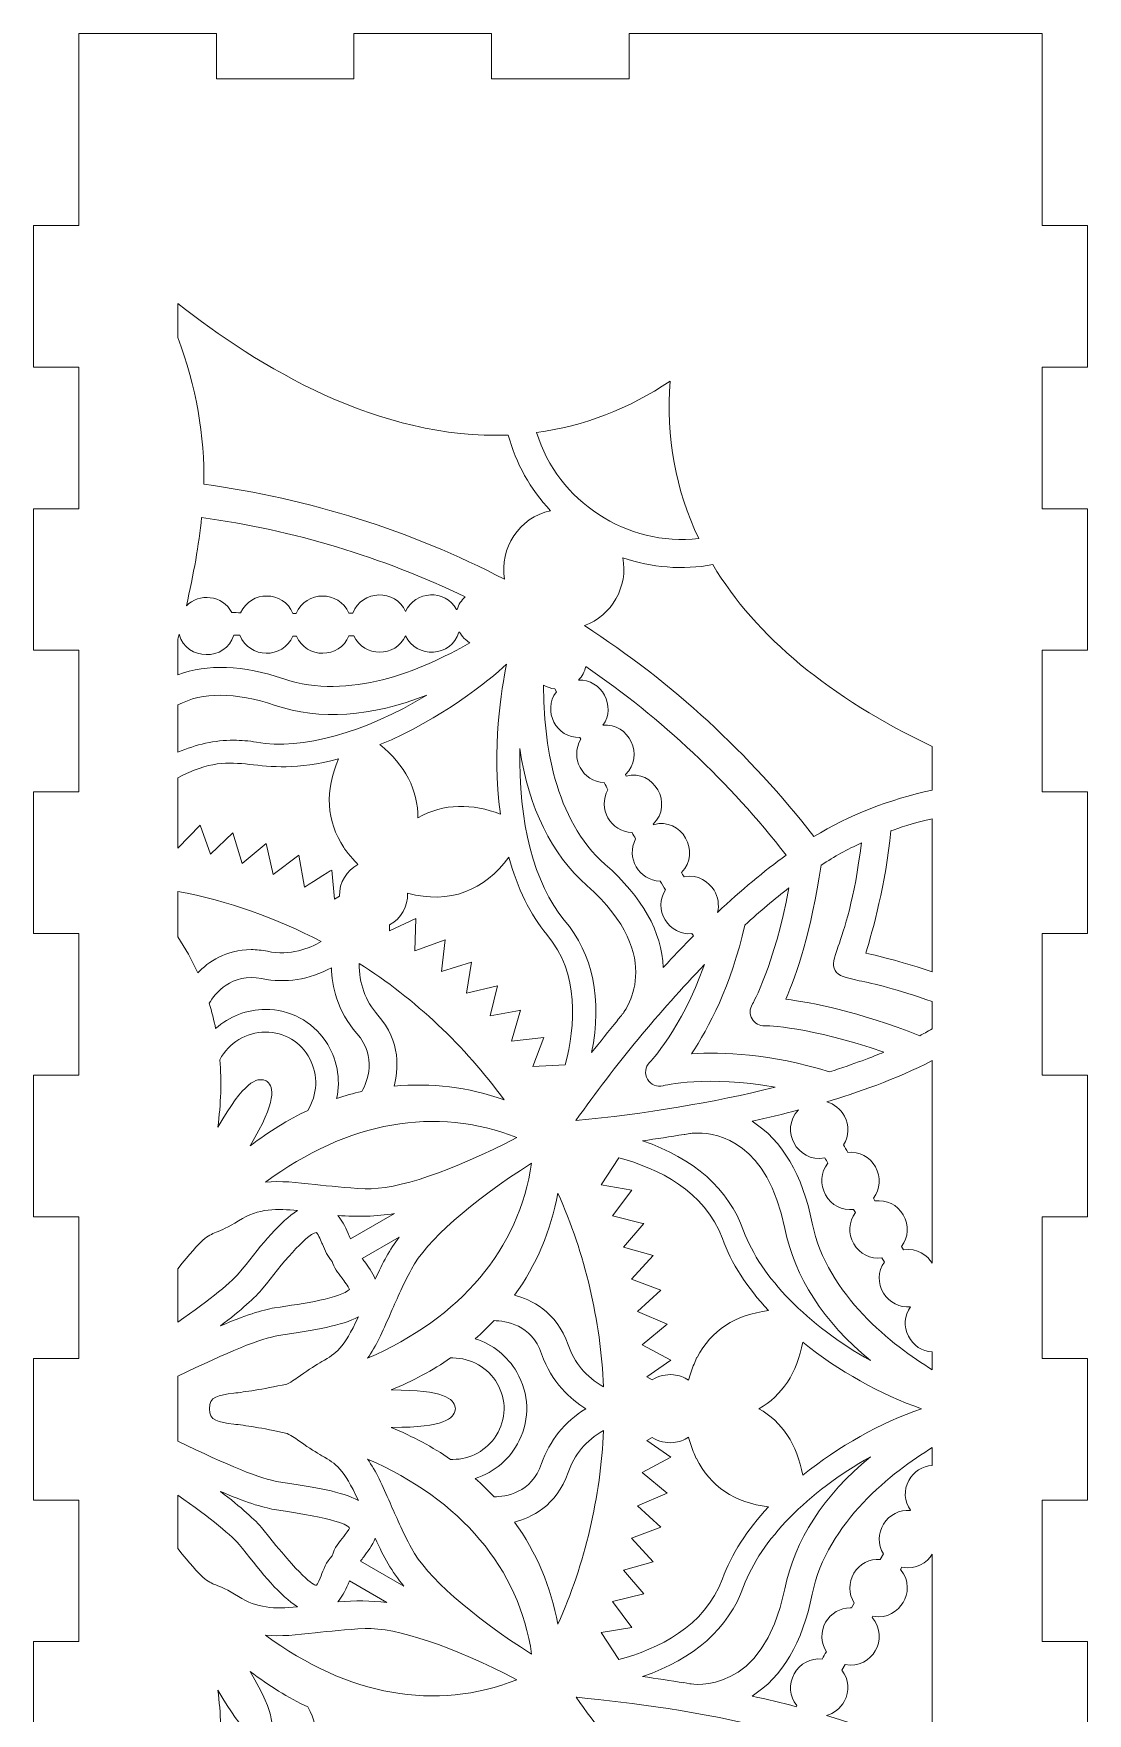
# Model space of a CAD drawing. Header units: inches. Extents: x 24 to 896, y 61 to 602.
# Drawn here: x 697.8 to 895.8, y 286.2 to 601.6 of the extents above; entities that cross this region are included whole.
import ezdxf

# ---------------------------------------------------------------- set-up
doc = ezdxf.new("R2010")
doc.units = ezdxf.units.IN
doc.header["$MEASUREMENT"] = 0
doc.layers.add('_U+0421_U+043B_U+043E_U+0439 1', color=7, linetype='Continuous')

# ---------------------------------------------------------------- blocks, each defined once
blk = doc.blocks.new('block 2')
at = {"layer": '_U+0421_U+043B_U+043E_U+0439 1', "lineweight": 0}
for points, knots in [([(895.83, 539.01), (895.83, 539.01), (895.83, 565.61), (895.83, 565.61), (895.83, 565.61), (887.33, 565.61), (887.33, 565.61), (887.33, 579.2), (887.33, 587.92), (887.33, 601.64), (887.33, 601.64), (809.75, 601.64), (809.75, 601.64), (809.75, 601.64), (809.75, 593.13), (809.75, 593.13), (809.75, 593.13), (783.89, 593.13), (783.89, 593.13), (783.89, 593.13), (783.89, 601.64), (783.89, 601.64), (783.89, 601.64), (758.03, 601.64), (758.03, 601.64), (758.03, 601.64), (758.03, 593.13), (758.03, 593.13), (758.03, 593.13), (732.17, 593.13), (732.17, 593.13), (732.17, 593.13), (732.17, 601.64), (732.17, 601.64), (732.17, 601.64), (706.31, 601.64), (706.31, 601.64), (706.31, 587.59), (706.31, 579.42), (706.31, 565.61), (706.31, 565.61), (697.83, 565.61), (697.83, 565.61), (697.83, 565.61), (697.83, 539.01), (697.83, 539.01), (697.83, 539.01), (706.31, 539.01), (706.31, 539.01), (706.31, 539.01), (706.31, 512.41), (706.31, 512.41), (706.31, 512.41), (697.83, 512.41), (697.83, 512.41), (697.83, 512.41), (697.83, 485.82), (697.83, 485.82), (697.83, 485.82), (706.31, 485.82), (706.31, 485.82), (706.31, 485.82), (706.31, 459.22), (706.31, 459.22), (706.31, 459.22), (697.83, 459.22), (697.83, 459.22), (697.83, 459.22), (697.83, 432.62), (697.83, 432.62), (697.83, 432.62), (706.31, 432.62), (706.31, 432.62), (706.31, 432.62), (706.31, 406.03), (706.31, 406.03), (706.31, 406.03), (697.83, 406.03), (697.83, 406.03), (697.83, 406.03), (697.83, 379.43), (697.83, 379.43), (697.83, 379.43), (706.32, 379.43), (706.32, 379.43), (706.32, 379.43), (706.32, 352.84), (706.32, 352.84), (706.32, 352.84), (697.83, 352.84), (697.83, 352.84), (697.83, 352.84), (697.83, 326.24), (697.83, 326.24), (697.83, 326.24), (706.32, 326.24), (706.32, 326.24), (706.32, 326.24), (706.32, 299.64), (706.32, 299.64), (706.32, 299.64), (697.83, 299.64), (697.83, 299.64), (697.83, 299.64), (697.83, 273.05), (697.83, 273.05), (697.83, 273.05), (706.32, 273.05), (706.32, 273.05), (706.32, 273.05), (706.32, 246.45), (706.32, 246.45), (706.32, 246.45), (697.83, 246.45), (697.83, 246.45), (697.83, 246.45), (697.83, 219.85), (697.83, 219.85), (697.83, 219.85), (706.32, 219.85), (706.32, 219.85), (706.32, 219.85), (706.32, 193.26), (706.32, 193.26), (706.32, 193.26), (697.83, 193.26), (697.83, 193.26), (697.83, 193.26), (697.83, 166.66), (697.83, 166.66), (697.83, 166.66), (706.32, 166.66), (706.32, 166.66), (706.32, 166.66), (706.32, 140.06), (706.32, 140.06), (706.32, 140.06), (697.83, 140.06), (697.83, 140.06), (697.83, 140.06), (697.83, 113.47), (697.83, 113.47), (697.83, 113.47), (706.32, 113.47), (706.32, 113.47), (706.32, 113.47), (706.32, 86.87), (706.32, 86.87), (706.32, 86.87), (706.31, 86.87), (706.31, 86.87), (706.31, 86.87), (706.31, 78.35), (706.31, 78.35), (706.31, 78.35), (732.17, 78.35), (732.17, 78.35), (732.17, 78.35), (732.17, 86.87), (732.17, 86.87), (732.17, 86.87), (758.03, 86.87), (758.03, 86.87), (758.03, 86.87), (758.03, 78.35), (758.03, 78.35), (758.03, 78.35), (783.89, 78.35), (783.89, 78.35), (783.89, 78.35), (783.89, 86.87), (783.89, 86.87), (783.89, 86.87), (809.75, 86.87), (809.75, 86.87), (809.75, 86.87), (809.75, 78.35), (809.75, 78.35), (809.75, 78.35), (835.61, 78.35), (835.61, 78.35), (835.61, 78.35), (835.61, 86.87), (835.61, 86.87), (835.61, 86.87), (861.47, 86.87), (861.47, 86.87), (861.47, 86.87), (861.47, 78.35), (861.47, 78.35), (861.47, 78.35), (887.33, 78.35), (887.33, 78.35), (887.33, 88.14), (887.33, 60.74), (887.33, 113.47), (887.33, 113.47), (895.83, 113.47), (895.83, 113.47), (895.83, 113.47), (895.83, 140.07), (895.83, 140.07), (895.83, 140.07), (887.33, 140.07), (887.33, 140.07), (887.33, 140.07), (887.33, 166.66), (887.33, 166.66), (887.33, 166.66), (895.83, 166.66), (895.83, 166.66), (895.83, 166.66), (895.83, 193.26), (895.83, 193.26), (895.83, 193.26), (887.33, 193.26), (887.33, 193.26), (887.33, 193.26), (887.33, 219.85), (887.33, 219.85), (887.33, 219.85), (895.83, 219.85), (895.83, 219.85), (895.83, 219.85), (895.83, 246.45), (895.83, 246.45), (895.83, 246.45), (887.33, 246.45), (887.33, 246.45), (887.33, 246.45), (887.33, 273.05), (887.33, 273.05), (887.33, 273.05), (895.83, 273.05), (895.83, 273.05), (895.83, 273.05), (895.83, 299.64), (895.83, 299.64), (895.83, 299.64), (887.33, 299.64), (887.33, 299.64), (887.33, 299.64), (887.33, 326.24), (887.33, 326.24), (887.33, 326.24), (895.83, 326.24), (895.83, 326.24), (895.83, 326.24), (895.83, 352.84), (895.83, 352.84), (895.83, 352.84), (887.33, 352.84), (887.33, 352.84), (887.33, 352.84), (887.33, 379.43), (887.33, 379.43), (887.33, 379.43), (895.83, 379.43), (895.83, 379.43), (895.83, 379.43), (895.83, 406.03), (895.83, 406.03), (895.83, 406.03), (887.33, 406.03), (887.33, 406.03), (887.33, 406.03), (887.33, 432.63), (887.33, 432.63), (887.33, 432.63), (895.83, 432.63), (895.83, 432.63), (895.83, 432.63), (895.83, 459.22), (895.83, 459.22), (895.83, 459.22), (887.33, 459.22), (887.33, 459.22), (887.33, 459.22), (887.33, 485.82), (887.33, 485.82), (887.33, 485.82), (895.83, 485.82), (895.83, 485.82), (895.83, 485.82), (895.83, 512.41), (895.83, 512.41), (895.83, 512.41), (887.33, 512.41), (887.33, 512.41), (887.33, 512.41), (887.33, 539.01), (887.33, 539.01), (887.33, 539.01), (895.83, 539.01), (895.83, 539.01), (895.83, 539.01), (895.83, 539.01), (895.83, 539.01)], [0, 0, 0, 0, 1, 1, 1, 2, 2, 2, 3, 3, 3, 4, 4, 4, 5, 5, 5, 6, 6, 6, 7, 7, 7, 8, 8, 8, 9, 9, 9, 10, 10, 10, 11, 11, 11, 12, 12, 12, 13, 13, 13, 14, 14, 14, 15, 15, 15, 16, 16, 16, 17, 17, 17, 18, 18, 18, 19, 19, 19, 20, 20, 20, 21, 21, 21, 22, 22, 22, 23, 23, 23, 24, 24, 24, 25, 25, 25, 26, 26, 26, 27, 27, 27, 28, 28, 28, 29, 29, 29, 30, 30, 30, 31, 31, 31, 32, 32, 32, 33, 33, 33, 34, 34, 34, 35, 35, 35, 36, 36, 36, 37, 37, 37, 38, 38, 38, 39, 39, 39, 40, 40, 40, 41, 41, 41, 42, 42, 42, 43, 43, 43, 44, 44, 44, 45, 45, 45, 46, 46, 46, 47, 47, 47, 48, 48, 48, 49, 49, 49, 50, 50, 50, 51, 51, 51, 52, 52, 52, 53, 53, 53, 54, 54, 54, 55, 55, 55, 56, 56, 56, 57, 57, 57, 58, 58, 58, 59, 59, 59, 60, 60, 60, 61, 61, 61, 62, 62, 62, 63, 63, 63, 64, 64, 64, 65, 65, 65, 66, 66, 66, 67, 67, 67, 68, 68, 68, 69, 69, 69, 70, 70, 70, 71, 71, 71, 72, 72, 72, 73, 73, 73, 74, 74, 74, 75, 75, 75, 76, 76, 76, 77, 77, 77, 78, 78, 78, 79, 79, 79, 80, 80, 80, 81, 81, 81, 82, 82, 82, 83, 83, 83, 84, 84, 84, 85, 85, 85, 86, 86, 86, 87, 87, 87, 88, 88, 88, 89, 89, 89, 90, 90, 90, 91, 91, 91, 92, 92, 92, 93, 93, 93, 94, 94, 94, 95, 95, 95, 96, 96, 96, 97, 97, 97, 98, 98, 98, 99, 99, 99, 99]), ([(724.94, 550.95), (739.97, 539.07), (762.88, 525.23), (787.01, 526.24), (788.44, 520.96), (791.17, 516.05), (794.93, 512.04), (789.07, 510.71), (785.32, 505), (786.31, 499.16), (768.61, 508.32), (749.6, 514.32), (729.8, 517.01), (730.02, 526.04), (728.39, 535.31), (724.94, 544.57), (724.94, 544.57), (724.94, 550.95), (724.94, 550.95)], [0, 0, 0, 0, 1, 1, 1, 2, 2, 2, 3, 3, 3, 4, 4, 4, 5, 5, 5, 6, 6, 6, 6]), ([(817.41, 536.38), (816.64, 525.86), (818.45, 515.91), (822.8, 506.82), (809.35, 505.24), (796.3, 513.76), (792.33, 526.71), (801.23, 527.9), (809.67, 531.15), (817.41, 536.38)], [0, 0, 0, 0, 1, 1, 1, 2, 2, 2, 3, 3, 3, 3]), ([(778.92, 495.86), (778.21, 495.21), (777.69, 494.4), (777.4, 493.48), (777.4, 493.48), (777.3, 493.47), (777.3, 493.47), (775.16, 497.36), (769.51, 497.04), (767.73, 493.08), (765.84, 497.38), (759.46, 497.21), (757.82, 492.81), (757.82, 492.81), (757.06, 492.79), (757.06, 492.79), (755.21, 497.11), (748.98, 497.08), (747.18, 492.74), (746.97, 492.74), (746.77, 492.75), (746.56, 492.75), (744.77, 497.05), (738.62, 497.11), (736.72, 492.87), (736.31, 492.88), (735.41, 492.9), (735.08, 492.91), (733.32, 496.23), (728.91, 496.6), (726.53, 494.17), (727.91, 500.07), (728.88, 505.64), (729.39, 510.75), (746.64, 508.37), (763.3, 503.36), (778.92, 495.86)], [0, 0, 0, 0, 1, 1, 1, 2, 2, 2, 3, 3, 3, 4, 4, 4, 5, 5, 5, 6, 6, 6, 7, 7, 7, 8, 8, 8, 9, 9, 9, 10, 10, 10, 11, 11, 11, 12, 12, 12, 12]), ([(866.69, 459.57), (858.53, 457.8), (851.04, 454.86), (844.44, 450.82), (832.36, 466.43), (817.86, 479.76), (801.33, 490.45), (806.46, 492.32), (809.59, 497.78), (808.53, 503.2), (813.94, 501.32), (819.78, 500.88), (825.45, 501.9), (833.54, 488.38), (847.42, 476.89), (866.69, 467.73), (866.69, 467.73), (866.69, 459.57), (866.69, 459.57)], [0, 0, 0, 0, 1, 1, 1, 2, 2, 2, 3, 3, 3, 4, 4, 4, 5, 5, 5, 6, 6, 6, 6]), ([(724.94, 487.92), (725.02, 488.22), (725.1, 488.52), (725.18, 488.83), (726.55, 483.76), (733.94, 483.74), (735.45, 488.65), (735.45, 488.65), (736.61, 488.63), (736.61, 488.63), (738.31, 484.22), (744.73, 484.12), (746.55, 488.5), (746.55, 488.5), (747.2, 488.5), (747.2, 488.5), (749.04, 484.15), (755.3, 484.2), (757.09, 488.55), (757.09, 488.55), (757.98, 488.56), (757.98, 488.56), (759.88, 484.41), (765.84, 484.45), (767.72, 488.56), (769.65, 484.16), (776.39, 484.53), (777.75, 489.24), (777.75, 489.24), (777.84, 489.25), (777.84, 489.25), (778.31, 488.41), (778.99, 487.73), (779.81, 487.24), (770.54, 481.86), (757.01, 476.37), (744.86, 480.45), (737.16, 483.04), (730.47, 483.3), (724.94, 481.24), (724.94, 481.24), (724.94, 487.92), (724.94, 487.92), (724.94, 487.92), (724.94, 487.92), (724.94, 487.92)], [0, 0, 0, 0, 1, 1, 1, 2, 2, 2, 3, 3, 3, 4, 4, 4, 5, 5, 5, 6, 6, 6, 7, 7, 7, 8, 8, 8, 9, 9, 9, 10, 10, 10, 11, 11, 11, 12, 12, 12, 13, 13, 13, 14, 14, 14, 15, 15, 15, 15]), ([(785.54, 455.04), (780.36, 457.03), (774.88, 457.19), (770.04, 454.33), (770.09, 459.54), (767.63, 464.29), (762.91, 468.1), (774.54, 472.92), (783.23, 480.06), (786.7, 483.19), (785.73, 478.62), (783.89, 467.52), (785.54, 455.04)], [0, 0, 0, 0, 1, 1, 1, 2, 2, 2, 3, 3, 3, 4, 4, 4, 4]), ([(826.34, 436.6), (826.68, 437.96), (826.45, 439.48), (825.68, 440.75), (824.76, 442.27), (822.74, 443.84), (820.05, 443.25), (819.96, 443.4), (819.58, 444.04), (819.55, 444.09), (823.42, 447.84), (819.5, 454.59), (814.32, 453.07), (814.32, 453.07), (814.26, 453.18), (814.26, 453.18), (818.13, 456.88), (814.34, 463.58), (809.18, 462.21), (809.18, 462.21), (809.02, 462.5), (809.02, 462.5), (812.74, 465.95), (809.61, 472.3), (804.8, 471.73), (807.39, 475.26), (804.49, 480.45), (800.21, 480.21), (800.91, 480.94), (801.38, 481.82), (801.58, 482.78), (815.88, 473), (828.54, 461.08), (839.23, 447.34), (835.11, 444.38), (830.78, 440.77), (826.34, 436.6)], [0, 0, 0, 0, 1, 1, 1, 2, 2, 2, 3, 3, 3, 4, 4, 4, 5, 5, 5, 6, 6, 6, 7, 7, 7, 8, 8, 8, 9, 9, 9, 10, 10, 10, 11, 11, 11, 12, 12, 12, 12]), ([(724.94, 475.55), (729.58, 478.01), (735.72, 477.99), (743.19, 475.48), (751.62, 472.65), (761.22, 473.3), (771.74, 477.41), (759.93, 470.27), (748.31, 467.05), (739.69, 468.56), (738.27, 468.81), (736.83, 468.93), (735.4, 468.93), (731.9, 468.93), (728.38, 468.17), (724.94, 466.67), (724.94, 466.67), (724.94, 475.55), (724.94, 475.55)], [0, 0, 0, 0, 1, 1, 1, 2, 2, 2, 3, 3, 3, 4, 4, 4, 5, 5, 5, 6, 6, 6, 6]), ([(800.46, 469.44), (800.46, 469.44), (800.64, 469.1), (800.64, 469.1), (798.54, 465.63), (800.96, 461.14), (805.01, 460.98), (805.26, 460.52), (805.5, 460.07), (805.75, 459.63), (803.74, 456.13), (806.24, 451.7), (810.27, 451.59), (810.5, 451.19), (810.72, 450.79), (810.95, 450.4), (809.05, 446.89), (811.57, 442.56), (815.56, 442.48), (815.9, 441.91), (816.22, 441.36), (816.54, 440.83), (815.44, 439.11), (815.41, 436.95), (816.48, 435.18), (817.56, 433.41), (819.48, 432.43), (821.52, 432.61), (821.52, 432.61), (821.79, 432.17), (821.79, 432.17), (819.95, 430.32), (818.06, 428.33), (816.15, 426.25), (815.86, 432.95), (812.2, 439.46), (805.25, 445.59), (795.65, 454.07), (793.64, 468.52), (793.66, 479.24), (794.31, 478.88), (795.03, 478.65), (795.78, 478.58), (795.78, 478.58), (796.05, 478.02), (796.05, 478.02), (793.35, 474.44), (796.08, 469.29), (800.46, 469.44)], [0, 0, 0, 0, 1, 1, 1, 2, 2, 2, 3, 3, 3, 4, 4, 4, 5, 5, 5, 6, 6, 6, 7, 7, 7, 8, 8, 8, 9, 9, 9, 10, 10, 10, 11, 11, 11, 12, 12, 12, 13, 13, 13, 14, 14, 14, 15, 15, 15, 16, 16, 16, 16]), ([(724.94, 461.87), (736.57, 468.13), (739.14, 461.15), (755.13, 465.44), (752.5, 459.45), (752.84, 453.7), (756.12, 448.79), (756.12, 448.79), (756.12, 448.78), (756.12, 448.78), (756.32, 448.3), (758.34, 446.02), (758.78, 445.58), (756.66, 444.47), (755.22, 442.25), (755.33, 439.66), (755.33, 439.66), (754.34, 439.1), (754.34, 439.1), (754.34, 439.1), (753.87, 444.55), (753.87, 444.55), (753.6, 444.38), (749.01, 441.52), (748.72, 441.35), (748.72, 441.35), (747.66, 447.36), (747.66, 447.36), (747.66, 447.36), (742.84, 443.74), (742.84, 443.74), (742.84, 443.74), (741.56, 449.52), (741.56, 449.52), (741.56, 449.52), (737, 445.76), (737, 445.76), (737, 445.76), (735.24, 451.53), (735.24, 451.53), (735.24, 451.53), (731.06, 447.51), (731.06, 447.51), (731.06, 447.51), (729.14, 452.99), (729.14, 452.99), (729.14, 452.99), (724.96, 448.63), (724.96, 448.63), (724.96, 448.63), (724.94, 448.68), (724.94, 448.68), (724.94, 448.68), (724.94, 461.87), (724.94, 461.87)], [0, 0, 0, 0, 1, 1, 1, 2, 2, 2, 3, 3, 3, 4, 4, 4, 5, 5, 5, 6, 6, 6, 7, 7, 7, 8, 8, 8, 9, 9, 9, 10, 10, 10, 11, 11, 11, 12, 12, 12, 13, 13, 13, 14, 14, 14, 15, 15, 15, 16, 16, 16, 17, 17, 17, 18, 18, 18, 18]), ([(801.78, 441.65), (817.19, 428.04), (808.65, 417.69), (808.28, 417.26), (808.28, 417.26), (807.55, 416.41), (807.55, 416.41), (807.55, 416.41), (807.58, 416.37), (807.58, 416.37), (805.8, 414.21), (804.23, 412.25), (802.68, 410.26), (804.67, 420.33), (802.94, 428.71), (797.54, 435.16), (791.91, 441.87), (788.89, 453.55), (789.18, 467.36), (790.88, 456.18), (795.11, 447.53), (801.78, 441.65)], [0, 0, 0, 0, 1, 1, 1, 2, 2, 2, 3, 3, 3, 4, 4, 4, 5, 5, 5, 6, 6, 6, 7, 7, 7, 7]), ([(866.69, 425.41), (861.49, 427.19), (857.04, 428.31), (854.18, 428.95), (855.53, 433.26), (857.9, 441.85), (858.89, 451.89), (860.4, 452.46), (862.83, 453.3), (866.69, 454.19), (866.69, 454.19), (866.69, 425.41), (866.69, 425.41)], [0, 0, 0, 0, 1, 1, 1, 2, 2, 2, 3, 3, 3, 4, 4, 4, 4]), ([(866.69, 414.72), (865.68, 414.14), (865.05, 413.8), (864.32, 413.44), (852.57, 418.03), (844.18, 419.69), (839.16, 420.28), (841.16, 424.92), (843.91, 433.02), (845.82, 445.48), (848.34, 447.12), (850.68, 448.4), (853.36, 449.63), (852.07, 439.01), (850.09, 433.31), (849.02, 430.23), (848.22, 427.93), (847.82, 426.78), (848.42, 425.71), (849.04, 424.62), (850.34, 424.34), (852.94, 423.77), (855.58, 423.2), (859.99, 422.25), (866.69, 419.83), (866.69, 419.83), (866.69, 414.72), (866.69, 414.72), (866.69, 414.72), (866.69, 414.72), (866.69, 414.72)], [0, 0, 0, 0, 1, 1, 1, 2, 2, 2, 3, 3, 3, 4, 4, 4, 5, 5, 5, 6, 6, 6, 7, 7, 7, 8, 8, 8, 9, 9, 9, 10, 10, 10, 10]), ([(794.28, 432.43), (800.45, 425.07), (799.65, 415.29), (797.7, 407.99), (797.7, 407.99), (791.62, 407.64), (791.62, 407.64), (791.62, 407.64), (793.67, 413.12), (793.67, 413.12), (793.67, 413.12), (787.64, 412.44), (787.64, 412.44), (787.64, 412.44), (789.33, 418.24), (789.33, 418.24), (789.33, 418.24), (789.13, 418.2), (789.13, 418.2), (789.13, 418.2), (783.62, 417.16), (783.62, 417.16), (783.62, 417.16), (785.01, 422.79), (785.01, 422.79), (785.01, 422.79), (779.14, 421.43), (779.14, 421.43), (779.14, 421.43), (780.11, 427.26), (780.11, 427.26), (780.11, 427.26), (774.47, 425.48), (774.47, 425.48), (774.47, 425.48), (775.19, 431.47), (775.19, 431.47), (775.19, 431.47), (769.45, 429.37), (769.45, 429.37), (769.45, 429.37), (769.65, 435.44), (769.65, 435.44), (769.65, 435.44), (764.7, 433.12), (764.7, 433.12), (764.7, 433.12), (764.69, 434.25), (764.69, 434.25), (766.95, 435.44), (768.2, 437.77), (768.09, 440.2), (776.06, 438.07), (782.52, 440.7), (787.12, 446.98), (788.72, 441.09), (791.13, 436.2), (794.28, 432.43)], [0, 0, 0, 0, 1, 1, 1, 2, 2, 2, 3, 3, 3, 4, 4, 4, 5, 5, 5, 6, 6, 6, 7, 7, 7, 8, 8, 8, 9, 9, 9, 10, 10, 10, 11, 11, 11, 12, 12, 12, 13, 13, 13, 14, 14, 14, 15, 15, 15, 16, 16, 16, 17, 17, 17, 18, 18, 18, 19, 19, 19, 19]), ([(724.94, 440.55), (734.36, 438.72), (743.42, 435.55), (751.88, 431.12), (749.61, 429.78), (746.07, 428.43), (741.76, 429.29), (740.73, 429.5), (739.7, 429.61), (738.71, 429.61), (733.97, 429.61), (730.65, 427.27), (728.66, 425.25), (727.59, 427.63), (726.33, 429.89), (724.94, 431.98), (724.94, 431.98), (724.94, 440.55), (724.94, 440.55), (724.94, 440.55), (724.94, 440.55), (724.94, 440.55)], [0, 0, 0, 0, 1, 1, 1, 2, 2, 2, 3, 3, 3, 4, 4, 4, 5, 5, 5, 6, 6, 6, 7, 7, 7, 7]), ([(832.82, 416.61), (833.32, 415.76), (834.22, 415.27), (835.17, 415.3), (835.17, 415.3), (835.18, 415.3), (835.18, 415.3), (835.51, 415.3), (843.49, 415.24), (857.6, 410.33), (855.66, 409.54), (852.01, 408.12), (847.4, 406.66), (836.21, 410.1), (827.15, 410.41), (821.45, 410.05), (824.62, 414.81), (828.87, 422.81), (831.49, 434.22), (834.34, 436.83), (837.04, 439.11), (839.76, 441.19), (836.93, 426.38), (833.01, 419.57), (832.85, 419.29), (832.35, 418.47), (832.34, 417.44), (832.82, 416.61)], [0, 0, 0, 0, 1, 1, 1, 2, 2, 2, 3, 3, 3, 4, 4, 4, 5, 5, 5, 6, 6, 6, 7, 7, 7, 8, 8, 8, 9, 9, 9, 9]), ([(759.5, 402.98), (757.92, 402.61), (756.33, 402.16), (754.77, 401.64), (755.58, 405.32), (754.83, 409.23), (752.71, 412.37), (750.13, 416.18), (746, 418.37), (741.38, 418.37), (737.9, 418.37), (734.59, 417.09), (732.04, 414.76), (731.72, 416.36), (731.32, 417.96), (730.84, 419.52), (731.92, 421.34), (734.97, 425.29), (740.72, 424.15), (745.14, 423.26), (749.66, 423.96), (753.79, 426.18), (753.89, 422.86), (754.82, 418.1), (758.56, 413.85), (762.45, 409.43), (760.54, 404.81), (759.5, 402.98)], [0, 0, 0, 0, 1, 1, 1, 2, 2, 2, 3, 3, 3, 4, 4, 4, 5, 5, 5, 6, 6, 6, 7, 7, 7, 8, 8, 8, 9, 9, 9, 9]), ([(786.22, 401.39), (779.48, 403.78), (772.53, 404.64), (765.55, 403.95), (766.35, 406.85), (766.94, 412.29), (762.5, 417.32), (760.15, 419.99), (758.98, 423.25), (759.02, 427), (769.51, 420.34), (778.9, 411.5), (786.22, 401.39)], [0, 0, 0, 0, 1, 1, 1, 2, 2, 2, 3, 3, 3, 4, 4, 4, 4]), ([(799.73, 397.51), (807.15, 407.99), (815.48, 418.09), (823.87, 426.78), (819.5, 414.53), (813.64, 408.49), (813.58, 408.43), (812.73, 407.58), (812.57, 406.31), (813.17, 405.27), (813.78, 404.24), (814.96, 403.74), (816.11, 404.04), (816.19, 404.06), (824.44, 406.09), (837.17, 403.77), (825.73, 400.92), (812.47, 398.7), (799.73, 397.51)], [0, 0, 0, 0, 1, 1, 1, 2, 2, 2, 3, 3, 3, 4, 4, 4, 5, 5, 5, 6, 6, 6, 6]), ([(741.72, 404.83), (741.72, 404.83), (741.52, 404.99), (741.52, 404.99), (741.52, 404.99), (741.33, 405.05), (741.33, 405.05), (739.74, 405.58), (737.45, 404.94), (732.45, 396.26), (733.03, 400.64), (733.16, 404.89), (732.84, 408.93), (734.48, 412.09), (737.83, 414.12), (741.38, 414.12), (744.94, 414.12), (748.06, 412.25), (749.72, 409.1), (751.34, 406.03), (751.19, 402.32), (749.33, 399.41), (745.67, 397.67), (742.05, 395.43), (738.55, 392.74), (743.56, 401.41), (742.97, 403.72), (741.72, 404.83)], [0, 0, 0, 0, 1, 1, 1, 2, 2, 2, 3, 3, 3, 4, 4, 4, 5, 5, 5, 6, 6, 6, 7, 7, 7, 8, 8, 8, 9, 9, 9, 9]), ([(866.69, 370.7), (865.8, 372.15), (863.84, 373.66), (861.27, 373.21), (861.27, 373.21), (860.9, 373.84), (860.9, 373.84), (862.22, 375.58), (862.34, 377.85), (861.22, 379.77), (860.1, 381.69), (858.08, 382.7), (855.91, 382.4), (855.91, 382.4), (855.61, 382.92), (855.61, 382.92), (856.93, 384.63), (857.09, 386.87), (856.01, 388.79), (854.94, 390.71), (852.94, 391.75), (850.8, 391.52), (850.53, 392.01), (850.27, 392.49), (850.01, 392.95), (851.04, 394.59), (851.11, 396.59), (850.19, 398.32), (849.47, 399.67), (848.26, 400.63), (846.84, 401), (852.23, 402.63), (859.88, 405.25), (866.69, 408.75), (866.69, 408.75), (866.69, 370.7), (866.69, 370.7), (866.69, 370.7), (866.69, 370.7), (866.69, 370.7)], [0, 0, 0, 0, 1, 1, 1, 2, 2, 2, 3, 3, 3, 4, 4, 4, 5, 5, 5, 6, 6, 6, 7, 7, 7, 8, 8, 8, 9, 9, 9, 10, 10, 10, 11, 11, 11, 12, 12, 12, 13, 13, 13, 13]), ([(788.64, 394.31), (776.47, 387.96), (766.07, 384.46), (760.1, 384.7), (756.43, 384.86), (753.42, 385.19), (750.75, 385.49), (747.14, 385.89), (744.25, 386.21), (741.42, 385.92), (756.78, 397.34), (773.53, 400.32), (788.64, 394.31)], [0, 0, 0, 0, 1, 1, 1, 2, 2, 2, 3, 3, 3, 4, 4, 4, 4]), ([(866.69, 350.7), (859.35, 355.19), (846.88, 364.65), (844.12, 378.26), (842.29, 387.34), (838.49, 393.77), (832.83, 397.36), (835.81, 398.02), (838.73, 398.74), (841.53, 399.49), (839.67, 397.61), (839.76, 395.03), (840.71, 393.25), (841.68, 391.44), (843.84, 389.9), (846.51, 390.51), (846.69, 390.17), (846.88, 389.83), (847.07, 389.48), (845.71, 387.76), (845.54, 385.5), (846.63, 383.55), (847.72, 381.6), (849.73, 380.57), (851.91, 380.82), (851.91, 380.82), (852.25, 380.24), (852.25, 380.24), (850.95, 378.5), (850.83, 376.25), (851.94, 374.35), (853.04, 372.45), (855.07, 371.44), (857.22, 371.72), (857.22, 371.72), (857.68, 370.93), (857.68, 370.93), (856.45, 369.18), (856.38, 366.95), (857.52, 365.08), (858.62, 363.29), (860.54, 362.33), (862.59, 362.52), (861.43, 360.91), (861.28, 358.82), (862.2, 357), (863.09, 355.23), (864.76, 354.13), (866.69, 354.05), (866.69, 354.05), (866.69, 350.7), (866.69, 350.7), (866.69, 350.7), (866.69, 350.7), (866.69, 350.7)], [0, 0, 0, 0, 1, 1, 1, 2, 2, 2, 3, 3, 3, 4, 4, 4, 5, 5, 5, 6, 6, 6, 7, 7, 7, 8, 8, 8, 9, 9, 9, 10, 10, 10, 11, 11, 11, 12, 12, 12, 13, 13, 13, 14, 14, 14, 15, 15, 15, 16, 16, 16, 17, 17, 17, 18, 18, 18, 18]), ([(831.24, 376.79), (828.35, 384.7), (821.96, 390.39), (812.24, 393.7), (814.88, 394.06), (817.44, 394.45), (820.06, 394.89), (820.06, 394.89), (820.16, 394.9), (820.16, 394.9), (820.16, 394.9), (821.1, 395.04), (821.1, 395.04), (821.17, 395.05), (821.74, 395.16), (822.67, 395.16), (826.48, 395.16), (835.7, 393.41), (838.98, 377.22), (840.83, 368.05), (846.24, 359.72), (855.06, 352.42), (843.28, 359.04), (834.42, 368.08), (831.24, 376.79)], [0, 0, 0, 0, 1, 1, 1, 2, 2, 2, 3, 3, 3, 4, 4, 4, 5, 5, 5, 6, 6, 6, 7, 7, 7, 8, 8, 8, 8]), ([(760.55, 352.85), (762.21, 355.13), (763.37, 357.78), (764.82, 361.09), (765.9, 363.57), (767.13, 366.36), (768.82, 369.6), (771.54, 374.8), (779.97, 382.24), (791.4, 389.51), (789.04, 373.43), (778.1, 360.43), (760.55, 352.85)], [0, 0, 0, 0, 1, 1, 1, 2, 2, 2, 3, 3, 3, 4, 4, 4, 4]), ([(822.5, 353.01), (822.5, 353.01), (822.45, 353.04), (822.45, 353.04), (822.45, 353.04), (821.92, 351.78), (821.92, 351.78), (821.51, 350.8), (821.16, 349.79), (820.88, 348.77), (820.03, 349.31), (819.07, 349.64), (818.08, 349.75), (816.65, 349.9), (815.25, 349.56), (814.03, 348.8), (814.03, 348.8), (813.05, 349.37), (813.05, 349.37), (813.05, 349.37), (817.53, 352.5), (817.53, 352.5), (817.53, 352.5), (812.18, 355.36), (812.18, 355.36), (812.18, 355.36), (816.87, 359.29), (816.87, 359.29), (816.87, 359.29), (811.32, 361.65), (811.32, 361.65), (811.32, 361.65), (815.68, 365.65), (815.68, 365.65), (815.68, 365.65), (810.15, 367.72), (810.15, 367.72), (810.15, 367.72), (814.26, 372.13), (814.26, 372.13), (814.26, 372.13), (808.69, 373.74), (808.69, 373.74), (808.69, 373.74), (812.48, 378.14), (812.48, 378.14), (812.48, 378.14), (812.28, 378.19), (812.28, 378.19), (812.28, 378.19), (806.61, 379.58), (806.61, 379.58), (806.61, 379.58), (810.22, 384.46), (810.22, 384.46), (810.22, 384.46), (804.45, 385.43), (804.45, 385.43), (804.45, 385.43), (807.78, 390.5), (807.78, 390.5), (815.08, 388.55), (823.95, 384.35), (827.24, 375.33), (828.92, 370.73), (831.84, 366.18), (835.92, 361.81), (829.63, 361.05), (825.11, 358.08), (822.5, 353.01)], [0, 0, 0, 0, 1, 1, 1, 2, 2, 2, 3, 3, 3, 4, 4, 4, 5, 5, 5, 6, 6, 6, 7, 7, 7, 8, 8, 8, 9, 9, 9, 10, 10, 10, 11, 11, 11, 12, 12, 12, 13, 13, 13, 14, 14, 14, 15, 15, 15, 16, 16, 16, 17, 17, 17, 18, 18, 18, 19, 19, 19, 20, 20, 20, 21, 21, 21, 22, 22, 22, 23, 23, 23, 23]), ([(804.91, 347.51), (801.64, 349.35), (799.41, 351.99), (798.27, 355.37), (796.12, 361.72), (791.13, 363.93), (788.21, 364.69), (792.3, 370.4), (795.03, 376.85), (796.33, 383.87), (801.43, 372.48), (804.39, 359.92), (804.91, 347.51)], [0, 0, 0, 0, 1, 1, 1, 2, 2, 2, 3, 3, 3, 4, 4, 4, 4]), ([(724.94, 369.67), (729.61, 375.51), (730.4, 375.83), (732.15, 376.52), (733.12, 376.91), (734.32, 377.39), (736.34, 378.67), (740.15, 381.09), (743.75, 380.99), (747.39, 380.58), (744.18, 378.61), (740.86, 374.42), (737.03, 369.59), (737.03, 369.59), (737.03, 369.59), (737.03, 369.59), (737.03, 369.59), (736.79, 369.29), (736.79, 369.29), (735.21, 367.29), (731.11, 363.95), (724.94, 359.63), (724.94, 359.63), (724.94, 369.67), (724.94, 369.67), (724.94, 369.67), (724.94, 369.67), (724.94, 369.67)], [0, 0, 0, 0, 1, 1, 1, 2, 2, 2, 3, 3, 3, 4, 4, 4, 5, 5, 5, 6, 6, 6, 7, 7, 7, 8, 8, 8, 9, 9, 9, 9]), ([(756.94, 376.31), (756.34, 377.72), (755.7, 378.83), (754.97, 379.69), (758.75, 379.38), (762.17, 379.49), (765.66, 380.04), (765.66, 380.04), (757.39, 375.27), (757.39, 375.27), (757.22, 375.65), (757.03, 376.1), (756.94, 376.31)], [0, 0, 0, 0, 1, 1, 1, 2, 2, 2, 3, 3, 3, 4, 4, 4, 4]), ([(750.98, 376.5), (751.34, 376.07), (751.89, 374.77), (752.1, 374.27), (752.59, 373.12), (753.1, 371.93), (753.91, 371.06), (754.26, 369.92), (755.03, 368.89), (755.78, 367.89), (756.14, 367.41), (756.97, 366.32), (757.16, 365.8), (755.62, 364.17), (748.67, 363.14), (743.07, 362.31), (740.87, 361.99), (737.45, 360.85), (732.92, 358.94), (736.84, 361.9), (739.52, 364.29), (740.9, 366.02), (744.43, 370.47), (748.8, 375.98), (750.98, 376.5)], [0, 0, 0, 0, 1, 1, 1, 2, 2, 2, 3, 3, 3, 4, 4, 4, 5, 5, 5, 6, 6, 6, 7, 7, 7, 8, 8, 8, 8]), ([(762.02, 367.72), (761.51, 369.02), (760.63, 370.18), (759.98, 371.04), (759.98, 371.04), (759.96, 371.08), (759.96, 371.08), (759.86, 371.21), (759.71, 371.4), (759.56, 371.61), (759.56, 371.61), (766.51, 375.63), (766.51, 375.63), (764.74, 373.27), (763.45, 370.82), (762.02, 367.72)], [0, 0, 0, 0, 1, 1, 1, 2, 2, 2, 3, 3, 3, 4, 4, 4, 5, 5, 5, 5]), ([(724.94, 349.49), (734.21, 354.02), (740.74, 356.66), (743.82, 357.12), (750.84, 358.16), (755.75, 358.98), (758.86, 360.65), (756.01, 354.56), (754.73, 353.82), (752, 352.23), (750.93, 351.61), (749.63, 350.84), (748, 349.65), (747.23, 349.08), (746.44, 348.51), (745.43, 348.02), (740.66, 346.96), (737.53, 346.56), (735.46, 346.29), (732.49, 345.91), (730.86, 345.7), (730.86, 343.39), (730.86, 341.08), (732.49, 340.88), (735.45, 340.5), (737.53, 340.23), (740.66, 339.83), (745.46, 338.75), (746.44, 338.28), (747.23, 337.7), (747.98, 337.15), (749.64, 335.93), (750.95, 335.17), (752, 334.56), (754.74, 332.97), (756.01, 332.23), (758.86, 326.14), (755.75, 327.81), (750.84, 328.63), (743.82, 329.67), (740.74, 330.12), (734.21, 332.76), (724.94, 337.29), (724.94, 337.29), (724.94, 349.49), (724.94, 349.49), (724.94, 349.49), (724.94, 349.49), (724.94, 349.49)], [0, 0, 0, 0, 1, 1, 1, 2, 2, 2, 3, 3, 3, 4, 4, 4, 5, 5, 5, 6, 6, 6, 7, 7, 7, 8, 8, 8, 9, 9, 9, 10, 10, 10, 11, 11, 11, 12, 12, 12, 13, 13, 13, 14, 14, 14, 15, 15, 15, 16, 16, 16, 16]), ([(789.09, 337.42), (791.1, 341.56), (790.94, 346.23), (788.62, 350.24), (786.88, 353.25), (784.12, 355.47), (780.82, 356.52), (782.05, 357.59), (783.23, 358.74), (784.34, 359.93), (786.46, 359.9), (791.43, 359.23), (793.29, 353.69), (795.1, 348.32), (798.76, 345.14), (801.58, 343.39), (797.6, 340.92), (794.73, 337.37), (793.29, 333.09), (791.41, 327.51), (786.45, 326.86), (784.35, 326.85), (783.23, 328.04), (782.05, 329.19), (780.82, 330.27), (784.42, 331.42), (787.42, 334.01), (789.09, 337.42)], [0, 0, 0, 0, 1, 1, 1, 2, 2, 2, 3, 3, 3, 4, 4, 4, 5, 5, 5, 6, 6, 6, 7, 7, 7, 8, 8, 8, 9, 9, 9, 9]), ([(842.34, 330.91), (841.29, 336.64), (838.45, 340.95), (834.1, 343.39), (838.45, 345.83), (841.29, 350.14), (842.34, 355.88), (848.99, 350.52), (857.08, 345.99), (864.65, 343.39), (857.09, 340.79), (848.99, 336.26), (842.34, 330.91)], [0, 0, 0, 0, 1, 1, 1, 2, 2, 2, 3, 3, 3, 4, 4, 4, 4]), ([(777.06, 343.61), (776.73, 345.25), (775.03, 346.91), (765.12, 346.91), (765.09, 346.91), (765.05, 346.91), (765.01, 346.91), (769.08, 348.6), (772.84, 350.61), (776.17, 352.91), (776.31, 352.92), (776.45, 352.92), (776.59, 352.92), (780.03, 352.92), (783.23, 351.08), (784.94, 348.11), (786.72, 345.03), (786.65, 341.39), (784.76, 338.38), (782.99, 335.56), (779.89, 333.86), (776.59, 333.86), (776.45, 333.86), (776.31, 333.86), (776.17, 333.87), (772.84, 336.17), (769.09, 338.19), (765.01, 339.87), (765.1, 339.87), (765.19, 339.87), (765.28, 339.87), (775.05, 339.87), (776.73, 341.53), (777.06, 343.17), (777.06, 343.17), (777.11, 343.39), (777.11, 343.39), (777.11, 343.39), (777.06, 343.61), (777.06, 343.61)], [0, 0, 0, 0, 1, 1, 1, 2, 2, 2, 3, 3, 3, 4, 4, 4, 5, 5, 5, 6, 6, 6, 7, 7, 7, 8, 8, 8, 9, 9, 9, 10, 10, 10, 11, 11, 11, 12, 12, 12, 13, 13, 13, 13]), ([(788.21, 322.1), (791.13, 322.85), (796.13, 325.06), (798.27, 331.41), (799.41, 334.79), (801.64, 337.43), (804.91, 339.27), (804.39, 326.86), (801.43, 314.3), (796.33, 302.91), (795.03, 309.94), (792.3, 316.39), (788.21, 322.1)], [0, 0, 0, 0, 1, 1, 1, 2, 2, 2, 3, 3, 3, 4, 4, 4, 4]), ([(810.22, 302.32), (810.22, 302.32), (806.61, 307.2), (806.61, 307.2), (806.61, 307.2), (812.48, 308.64), (812.48, 308.64), (812.48, 308.64), (808.69, 313.05), (808.69, 313.05), (808.69, 313.05), (814.27, 314.66), (814.27, 314.66), (814.27, 314.66), (810.15, 319.06), (810.15, 319.06), (810.15, 319.06), (815.68, 321.13), (815.68, 321.13), (815.68, 321.13), (811.32, 325.14), (811.32, 325.14), (811.32, 325.14), (816.87, 327.5), (816.87, 327.5), (816.87, 327.5), (812.19, 331.42), (812.19, 331.42), (812.19, 331.42), (817.54, 334.28), (817.54, 334.28), (817.54, 334.28), (813.05, 337.41), (813.05, 337.41), (813.05, 337.41), (814.03, 337.99), (814.03, 337.99), (815.25, 337.22), (816.66, 336.89), (818.09, 337.04), (819.07, 337.14), (820.04, 337.48), (820.88, 338.02), (821.16, 336.99), (821.51, 335.97), (821.92, 335), (821.92, 335), (822.33, 334.04), (822.33, 334.04), (822.33, 334.04), (822.36, 334.05), (822.36, 334.05), (824.95, 328.81), (829.52, 325.75), (835.93, 324.96), (831.85, 320.6), (828.93, 316.05), (827.25, 311.45), (823.95, 302.43), (815.08, 298.23), (807.79, 296.28), (807.79, 296.28), (804.45, 301.35), (804.45, 301.35), (804.45, 301.35), (810.22, 302.32), (810.22, 302.32)], [0, 0, 0, 0, 1, 1, 1, 2, 2, 2, 3, 3, 3, 4, 4, 4, 5, 5, 5, 6, 6, 6, 7, 7, 7, 8, 8, 8, 9, 9, 9, 10, 10, 10, 11, 11, 11, 12, 12, 12, 13, 13, 13, 14, 14, 14, 15, 15, 15, 16, 16, 16, 17, 17, 17, 18, 18, 18, 19, 19, 19, 20, 20, 20, 21, 21, 21, 22, 22, 22, 22]), ([(866.69, 332.74), (864.82, 332.65), (863.17, 331.6), (862.26, 329.92), (861.29, 328.11), (861.41, 325.97), (862.58, 324.31), (862.58, 324.31), (862.54, 324.26), (862.54, 324.26), (860.52, 324.43), (858.61, 323.47), (857.53, 321.73), (856.46, 319.99), (856.45, 317.85), (857.51, 316.12), (857.51, 316.12), (856.89, 315.09), (856.89, 315.09), (854.9, 315.24), (853, 314.24), (851.95, 312.47), (850.91, 310.72), (850.94, 308.59), (852.02, 306.89), (852.02, 306.89), (851.5, 305.99), (851.5, 305.99), (851.42, 305.99), (851.34, 305.99), (851.26, 305.99), (849.36, 305.99), (847.61, 304.98), (846.65, 303.29), (845.65, 301.55), (845.7, 299.43), (846.78, 297.75), (846.51, 297.27), (846.25, 296.81), (845.99, 296.35), (843.86, 296.61), (841.79, 295.52), (840.73, 293.59), (839.66, 291.64), (839.84, 289.37), (841.21, 287.67), (841.21, 287.67), (841.08, 287.42), (841.08, 287.42), (838.45, 288.12), (835.68, 288.79), (832.83, 289.42), (838.49, 293.02), (842.29, 299.45), (844.12, 308.53), (846.88, 322.13), (859.35, 331.59), (866.69, 336.09), (866.69, 336.09), (866.69, 332.74), (866.69, 332.74), (866.69, 332.74), (866.69, 332.74), (866.69, 332.74)], [0, 0, 0, 0, 1, 1, 1, 2, 2, 2, 3, 3, 3, 4, 4, 4, 5, 5, 5, 6, 6, 6, 7, 7, 7, 8, 8, 8, 9, 9, 9, 10, 10, 10, 11, 11, 11, 12, 12, 12, 13, 13, 13, 14, 14, 14, 15, 15, 15, 16, 16, 16, 17, 17, 17, 18, 18, 18, 19, 19, 19, 20, 20, 20, 21, 21, 21, 21]), ([(791.41, 297.27), (779.97, 304.55), (771.54, 311.98), (768.82, 317.18), (767.13, 320.42), (765.9, 323.21), (764.82, 325.68), (763.37, 329), (762.21, 331.65), (760.55, 333.94), (778.13, 326.35), (789.07, 313.35), (791.41, 297.27)], [0, 0, 0, 0, 1, 1, 1, 2, 2, 2, 3, 3, 3, 4, 4, 4, 4]), ([(821.1, 291.74), (821.1, 291.74), (820.03, 291.94), (820.03, 291.94), (820.03, 291.94), (820.02, 291.9), (820.02, 291.9), (817.59, 292.3), (814.85, 292.72), (812.25, 293.09), (821.96, 296.4), (828.35, 302.08), (831.24, 309.99), (834.42, 318.71), (843.28, 327.74), (855.06, 334.36), (846.24, 327.06), (840.83, 318.73), (838.98, 309.56), (834.91, 289.44), (821.67, 291.64), (821.1, 291.74)], [0, 0, 0, 0, 1, 1, 1, 2, 2, 2, 3, 3, 3, 4, 4, 4, 5, 5, 5, 6, 6, 6, 7, 7, 7, 7]), ([(724.94, 327.16), (731.11, 322.83), (735.21, 319.49), (736.79, 317.5), (736.79, 317.5), (737.1, 317.11), (737.1, 317.11), (740.74, 312.51), (744.19, 308.16), (747.4, 306.19), (743.04, 305.73), (739.79, 305.92), (736.34, 308.12), (734.27, 309.43), (733.01, 309.92), (732.09, 310.28), (730.4, 310.95), (729.62, 311.25), (724.94, 317.12), (724.94, 317.12), (724.94, 327.16), (724.94, 327.16), (724.94, 327.16), (724.94, 327.16), (724.94, 327.16)], [0, 0, 0, 0, 1, 1, 1, 2, 2, 2, 3, 3, 3, 4, 4, 4, 5, 5, 5, 6, 6, 6, 7, 7, 7, 8, 8, 8, 8]), ([(756.11, 319.4), (755.31, 318.43), (754.33, 317.23), (753.91, 315.73), (752.82, 314.6), (752.27, 313.15), (751.84, 311.98), (751.68, 311.57), (751.21, 310.32), (751, 310.27), (750.99, 310.26), (750.97, 310.26), (750.96, 310.26), (750.29, 310.26), (748.1, 311.69), (740.9, 320.76), (739.52, 322.5), (736.84, 324.88), (732.92, 327.85), (737.45, 325.93), (740.85, 324.8), (743.05, 324.47), (754.83, 322.73), (756.95, 321.53), (757.17, 320.98), (757.23, 320.77), (756.38, 319.74), (756.11, 319.4)], [0, 0, 0, 0, 1, 1, 1, 2, 2, 2, 3, 3, 3, 4, 4, 4, 5, 5, 5, 6, 6, 6, 7, 7, 7, 8, 8, 8, 9, 9, 9, 9]), ([(759.85, 315.57), (760.55, 316.49), (761.48, 317.7), (762.02, 319.05), (763.65, 315.5), (765.11, 312.82), (767.41, 310.03), (767.41, 310.03), (759.24, 314.75), (759.24, 314.75), (759.42, 315.01), (759.66, 315.31), (759.85, 315.57)], [0, 0, 0, 0, 1, 1, 1, 2, 2, 2, 3, 3, 3, 4, 4, 4, 4]), ([(866.69, 278.01), (861.12, 280.88), (854.45, 283.5), (846.83, 285.79), (848.23, 286.16), (849.43, 287.09), (850.15, 288.41), (851.21, 290.34), (851.04, 292.58), (849.71, 294.29), (849.71, 294.29), (850.3, 295.33), (850.3, 295.33), (852.88, 294.78), (855, 296.24), (855.98, 297.94), (856.96, 299.65), (857.14, 302.23), (855.36, 304.17), (855.36, 304.17), (855.52, 304.45), (855.52, 304.45), (858.24, 303.83), (860.28, 305.43), (861.2, 306.99), (862.13, 308.55), (862.55, 311.1), (860.71, 313.19), (860.71, 313.19), (860.98, 313.64), (860.98, 313.64), (863.68, 313), (865.73, 314.54), (866.68, 316.08), (866.68, 316.08), (866.69, 316.09), (866.69, 316.09), (866.69, 316.09), (866.69, 278.01), (866.69, 278.01), (866.69, 278.01), (866.69, 278.01), (866.69, 278.01)], [0, 0, 0, 0, 1, 1, 1, 2, 2, 2, 3, 3, 3, 4, 4, 4, 5, 5, 5, 6, 6, 6, 7, 7, 7, 8, 8, 8, 9, 9, 9, 10, 10, 10, 11, 11, 11, 12, 12, 12, 13, 13, 13, 14, 14, 14, 14]), ([(764.17, 306.99), (761.23, 307.35), (758.28, 307.38), (754.97, 307.09), (755.68, 307.94), (756.34, 309.07), (756.93, 310.46), (757, 310.63), (757.09, 310.83), (757.18, 311.03), (757.18, 311.03), (764.17, 306.99), (764.17, 306.99)], [0, 0, 0, 0, 1, 1, 1, 2, 2, 2, 3, 3, 3, 4, 4, 4, 4]), ([(750.74, 301.3), (753.41, 301.59), (756.44, 301.93), (760.1, 302.08), (765.92, 302.36), (776.58, 298.77), (788.63, 292.48), (773.51, 286.47), (756.78, 289.45), (741.42, 300.87), (744.25, 300.57), (747.13, 300.89), (750.74, 301.3)], [0, 0, 0, 0, 1, 1, 1, 2, 2, 2, 3, 3, 3, 4, 4, 4, 4]), ([(738.55, 294.04), (742.04, 291.35), (745.67, 289.11), (749.33, 287.38), (750.72, 285.2), (751.17, 282.62), (750.61, 280.09), (750.03, 277.49), (748.38, 275.24), (746.1, 273.89), (743.82, 272.6), (741.04, 272.31), (738.5, 273.11), (736.03, 273.88), (734.02, 275.56), (732.83, 277.86), (733.16, 281.89), (733.03, 286.15), (732.45, 290.52), (737.45, 281.84), (739.75, 281.2), (741.33, 281.73), (741.33, 281.73), (741.57, 281.82), (741.57, 281.82), (741.57, 281.82), (741.72, 281.96), (741.72, 281.96), (742.97, 283.06), (743.56, 285.38), (738.55, 294.04)], [0, 0, 0, 0, 1, 1, 1, 2, 2, 2, 3, 3, 3, 4, 4, 4, 5, 5, 5, 6, 6, 6, 7, 7, 7, 8, 8, 8, 9, 9, 9, 10, 10, 10, 10]), ([(816.11, 282.74), (815.89, 282.8), (815.66, 282.83), (815.43, 282.83), (814.49, 282.83), (813.65, 282.34), (813.17, 281.51), (812.57, 280.47), (812.73, 279.2), (813.58, 278.35), (813.64, 278.29), (819.48, 272.17), (823.83, 260.05), (815.44, 268.76), (807.13, 278.83), (799.77, 289.21), (799.77, 289.21), (799.88, 289.2), (799.88, 289.2), (810.51, 288.04), (822.54, 286.72), (837.19, 283.01), (824.5, 280.68), (816.45, 282.65), (816.11, 282.74)], [0, 0, 0, 0, 1, 1, 1, 2, 2, 2, 3, 3, 3, 4, 4, 4, 5, 5, 5, 6, 6, 6, 7, 7, 7, 8, 8, 8, 8])]:
    blk.add_open_spline(points, degree=3, knots=knots, dxfattribs=at)

msp = doc.modelspace()

# ---------------------------------------------------------------- block references
at = {"layer": '_U+0421_U+043B_U+043E_U+0439 1'}
msp.add_blockref('block 2', (0, 0), dxfattribs=at)

doc.saveas('drawing.dxf')
